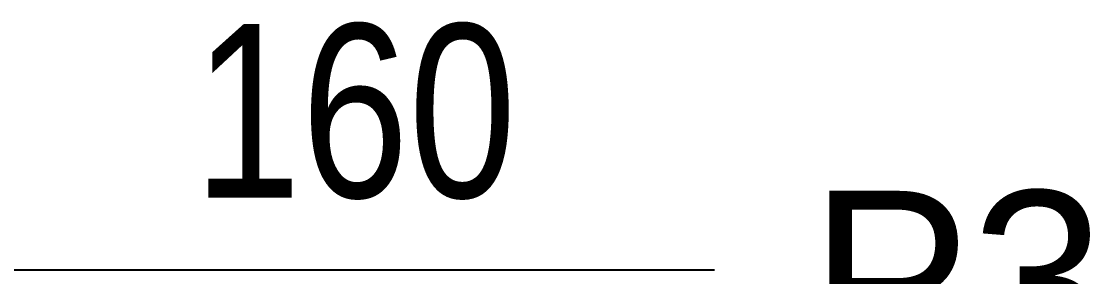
# Model space of a CAD drawing. Header units: inches. Extents: x 21 to 32698, y 13 to 3712.
# Drawn here: x 12852.2 to 12926.6, y 2136.6 to 2154.3 of the extents above; entities that cross this region are included whole.
import ezdxf
from ezdxf.enums import TextEntityAlignment as Align

# ---------------------------------------------------------------- set-up
doc = ezdxf.new("R2010")
doc.units = ezdxf.units.IN
doc.header["$MEASUREMENT"] = 0
doc.layers.add('Z_MİM_-KM-GLAZ', color=8, linetype='Continuous', lineweight=25)
doc.layers.add('Z_MİM_-KM-GLAZ-IDEN', color=8, linetype='Continuous', lineweight=25)
doc.styles.add('STYLE1', font='arial.ttf', dxfattribs={"height": 1})

# ---------------------------------------------------------------- blocks, each defined once
blk = doc.blocks.new('*U176')
at = {"layer": 'Z_MİM_-KM-GLAZ-IDEN', "ltscale": 1.5}
blk.add_line((80, -28.522), (80, 68.522), dxfattribs=at)
at = {"layer": 'Z_MİM_-KM-GLAZ-IDEN', "color": 7, "linetype": 'Continuous', "ltscale": 2, "style": 'STYLE1'}
blk.add_text('P3', height=12, rotation=90, dxfattribs=at).set_placement((86.535, 85.355), align=Align.CENTER)
at = {"layer": 'Z_MİM_-KM-GLAZ-IDEN', "color": 7, "linetype": 'Continuous', "ltscale": 2, "style": 'STYLE1', "width": 0.8}
blk.add_text('160', height=12, rotation=90, dxfattribs=at).set_placement((75, 43.588), align=Align.CENTER)

msp = doc.modelspace()

# ---------------------------------------------------------------- block references
at = {"layer": 'Z_MİM_-KM-GLAZ', "ltscale": 1.5, "rotation": 270}
msp.add_blockref('*U176', (12831.714, 2217.084), dxfattribs=at)

doc.saveas('drawing.dxf')
